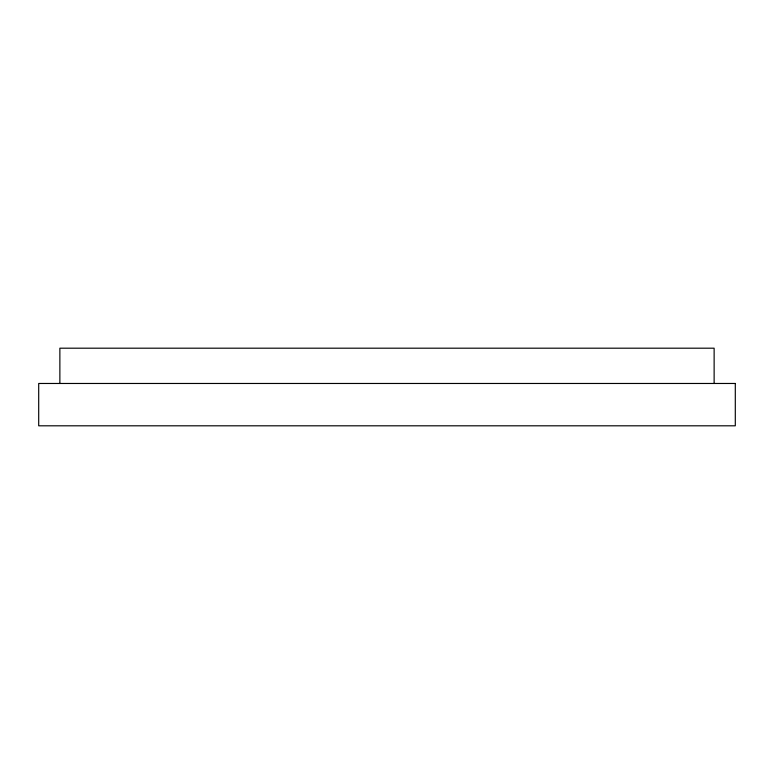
<?xml version="1.0" encoding="UTF-8"?>
<svg xmlns="http://www.w3.org/2000/svg" width="774" height="774" viewBox="0 0 774 774"><rect width="100%" height="100%" fill="white"/><g stroke="black" fill="none" stroke-linecap="round" stroke-linejoin="round"><path stroke-width="1.16" d="M714.131 383.469L714.131 348.194L59.869 348.194L59.869 383.469M735.3 383.469L38.7 383.469L38.7 425.806L735.3 425.806L735.3 383.469"/></g></svg>
